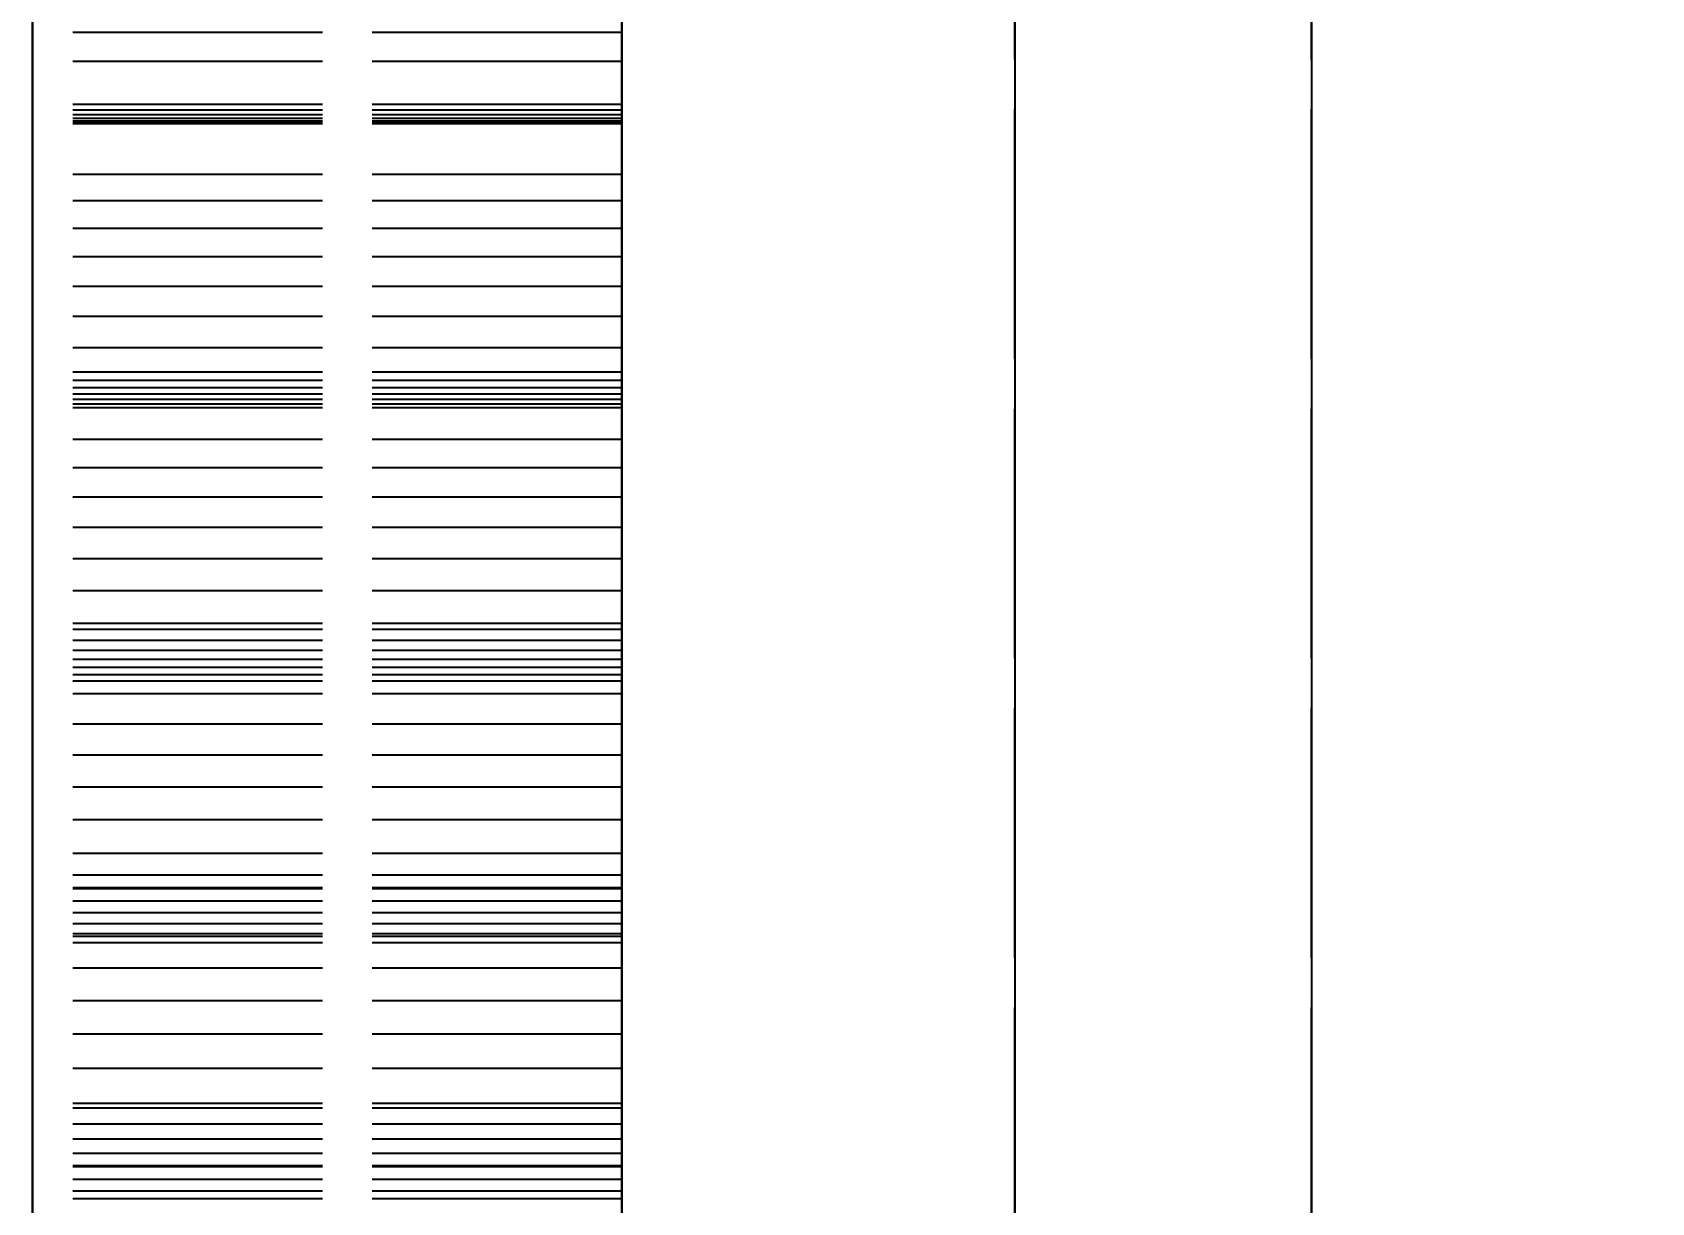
# Model space of a CAD drawing. Header units: millimetres. Extents: x -13 to 276, y -50 to 157.
# Drawn here: x 135.88 to 144.12, y 0.59 to 6.55 of the extents above; entities that cross this region are included whole.
import ezdxf

# ---------------------------------------------------------------- set-up
doc = ezdxf.new("R2010")
doc.units = ezdxf.units.MM
doc.linetypes.add('DASHED', pattern=[1.524, 1.27, -0.254])
for name, color, linetype in [('DIMS', 3, 'CONTINUOUS'), ('HIDDEN', 8, 'DASHED'), ('VISIBLE', 7, 'CONTINUOUS')]:
    doc.layers.add(name, color=color, linetype=linetype)
doc.styles.add('OpenSansCondensed-Light', font='OpenSansCondensed-Light.ttf')
doc.dimstyles.new('EZDXF', dxfattribs={"dimtxt": 0.25, "dimasz": 0.175, "dimexe": 0.375, "dimexo": 0.125, "dimgap": 0.1, "dimtad": 1, "dimlfac": 100, "dimzin": 12, "dimdsep": 46, "dimtxsty": 'OpenSansCondensed-Light', "dimblk": 'ARCHTICK', "dimcen": 2.5, "dimazin": 3, "dimtfac": 0.5, "dimtmove": 2, "dimatfit": 3})

# ---------------------------------------------------------------- blocks, each defined once
blk = doc.blocks.new('_ARCHTICK')
at = {"color": 0, "linetype": 'BYBLOCK', "const_width": 0.15}
blk.add_lwpolyline([(-0.5, -0.5), (0.5, 0.5)], dxfattribs=at)

msp = doc.modelspace()

# ---------------------------------------------------------------- linework, layer by layer
at = {"layer": 'HIDDEN'}
for points in [[(140.875, -48.455), (140.875, 57.045)], [(142.385, -48.455), (142.385, 57.045)], [(135.875, 6.91484), (135.875, 6.21643), (135.875, 5.51802), (135.875, 4.8196), (135.875, 4.12119), (135.875, 3.42278), (135.875, 2.72437), (135.875, 2.02595), (135.875, 1.32754), (135.875, 0.62913), (135.875, -0.06929), (135.875, -0.7677), (135.875, -1.46611), (135.875, -2.16452), (135.875, -2.86294), (135.875, -3.56135), (135.875, -4.25976), (135.875, -4.95817), (135.875, -5.65659), (135.875, -6.355)], [(135.875, 6.8831), (135.875, 6.12119), (135.875, 5.35929), (135.875, 4.59738), (135.875, 3.83548), (135.875, 3.07357), (135.875, 2.31167), (135.875, 1.54976), (135.875, 0.78786), (135.875, 0.02595), (135.875, -0.73595), (135.875, -1.49786), (135.875, -2.25976), (135.875, -3.02167), (135.875, -3.78357), (135.875, -4.54548), (135.875, -5.30738), (135.875, -6.06929), (135.875, -6.83119), (135.875, -7.5931), (135.875, -8.355)], [(135.875, 0.4069), (135.875, 0.78786), (135.875, 1.16881), (135.875, 1.54976), (135.875, 1.93071), (135.875, 2.31167), (135.875, 2.69262), (135.875, 3.07357), (135.875, 3.45452), (135.875, 3.83548), (135.875, 4.21643), (135.875, 4.59738), (135.875, 4.97833), (135.875, 5.35929), (135.875, 5.74024), (135.875, 6.12119), (135.875, 6.50214), (135.875, 6.8831)], [(135.875, 6.54653), (135.875, 6.69107)], [(138.875, 6.54653), (138.875, 6.69107)], [(135.875, 6.65492), (135.875, 5.87317), (135.875, 5.09143), (135.875, 4.30968), (135.875, 3.52794), (135.875, 2.74619), (135.875, 1.96444), (135.875, 1.1827), (135.875, 0.40095), (135.875, -0.38079), (135.875, -1.16254), (135.875, -1.94429), (135.875, -2.72603), (135.875, -3.50778), (135.875, -4.28952), (135.875, -5.07127), (135.875, -5.85302), (135.875, -6.63476), (135.875, -7.41651), (135.875, -8.19825), (135.875, -8.98)], [(138.875, 6.65492), (138.875, 5.87317), (138.875, 5.09143), (138.875, 4.30968), (138.875, 3.52794), (138.875, 2.74619), (138.875, 1.96444), (138.875, 1.1827), (138.875, 0.40095), (138.875, -0.38079), (138.875, -1.16254), (138.875, -1.94429), (138.875, -2.72603), (138.875, -3.50778), (138.875, -4.28952), (138.875, -5.07127), (138.875, -5.85302), (138.875, -6.63476), (138.875, -7.41651), (138.875, -8.19825), (138.875, -8.98)], [(135.875, 0.27992), (135.875, 0.62913), (135.875, 0.97833), (135.875, 1.32754), (135.875, 1.67675), (135.875, 2.02595), (135.875, 2.37516), (135.875, 2.72437), (135.875, 3.07357), (135.875, 3.42278), (135.875, 3.77198), (135.875, 4.12119), (135.875, 4.4704), (135.875, 4.8196), (135.875, 5.16881), (135.875, 5.51802), (135.875, 5.86722), (135.875, 6.21643), (135.875, 6.56563)], [(135.875, 6.54653), (135.875, 6.39757)], [(135.875, 6.39757), (135.875, 6.54653)], [(138.875, 6.54653), (135.875, 6.54653)], [(138.875, 6.54653), (135.875, 6.54653)], [(138.875, 6.54653), (138.875, 6.39757)], [(138.875, 6.39757), (138.875, 6.54653)], [(135.875, 6.39757), (135.875, 6.08138)], [(135.875, 6.08138), (135.875, 6.39757)], [(138.875, 6.39757), (135.875, 6.39757)], [(138.875, 6.39757), (135.875, 6.39757)], [(138.875, 6.39757), (138.875, 6.08138)], [(138.875, 6.08138), (138.875, 6.39757)], [(135.875, 6.14994), (135.875, 6.17906)], [(135.875, 6.17906), (135.875, 5.82339)], [(135.875, 5.82339), (135.875, 6.17906)], [(135.875, 6.17906), (135.875, 6.14994)], [(138.875, 6.17906), (135.875, 6.17906)], [(138.875, 6.17906), (135.875, 6.17906)], [(135.875, 6.1263), (135.875, 6.14994)], [(135.875, 6.14994), (135.875, 6.1263)], [(138.875, 6.14994), (135.875, 6.14994)], [(138.875, 6.14994), (135.875, 6.14994)], [(135.875, 6.10784), (135.875, 6.1263)], [(135.875, 6.1263), (135.875, 6.10784)], [(138.875, 6.1263), (135.875, 6.1263)], [(138.875, 6.1263), (135.875, 6.1263)], [(135.875, 6.09432), (135.875, 6.10784)], [(135.875, 6.10784), (135.875, 6.09432)], [(138.875, 6.10784), (135.875, 6.10784)], [(138.875, 6.10784), (135.875, 6.10784)], [(138.875, 6.14994), (138.875, 6.17906)], [(138.875, 6.17906), (138.875, 5.82339)], [(138.875, 5.82339), (138.875, 6.17906)], [(138.875, 6.17906), (138.875, 6.14994)], [(138.875, 6.1263), (138.875, 6.14994)], [(138.875, 6.14994), (138.875, 6.1263)], [(138.875, 6.10784), (138.875, 6.1263)], [(138.875, 6.1263), (138.875, 6.10784)], [(138.875, 6.09432), (138.875, 6.10784)], [(138.875, 6.10784), (138.875, 6.09432)], [(135.875, 6.08555), (135.875, 6.09432)], [(135.875, 6.09432), (135.875, 6.08555)], [(138.875, 6.09432), (135.875, 6.09432)], [(138.875, 6.09432), (135.875, 6.09432)], [(135.875, 6.08138), (135.875, 6.08555)], [(135.875, 6.08555), (135.875, 6.08138)], [(138.875, 6.08555), (135.875, 6.08555)], [(138.875, 6.08555), (135.875, 6.08555)], [(138.875, 6.08138), (135.875, 6.08138)], [(138.875, 6.08138), (135.875, 6.08138)], [(138.875, 6.08555), (138.875, 6.09432)], [(138.875, 6.09432), (138.875, 6.08555)], [(138.875, 6.08138), (138.875, 6.08555)], [(138.875, 6.08555), (138.875, 6.08138)], [(135.875, 5.82339), (135.875, 5.68864)], [(135.875, 5.68864), (135.875, 5.82339)], [(138.875, 5.82339), (135.875, 5.82339)], [(138.875, 5.82339), (135.875, 5.82339)], [(138.875, 5.82339), (138.875, 5.68864)], [(138.875, 5.68864), (138.875, 5.82339)], [(135.875, 5.68864), (135.875, 5.54861)], [(135.875, 5.54861), (135.875, 5.68864)], [(138.875, 5.68864), (135.875, 5.68864)], [(138.875, 5.68864), (135.875, 5.68864)], [(138.875, 5.68864), (138.875, 5.54861)], [(138.875, 5.54861), (138.875, 5.68864)], [(135.875, 5.54861), (135.875, 5.40364)], [(135.875, 5.40364), (135.875, 5.54861)], [(138.875, 5.54861), (135.875, 5.54861)], [(138.875, 5.54861), (135.875, 5.54861)], [(138.875, 5.54861), (138.875, 5.40364)], [(138.875, 5.40364), (138.875, 5.54861)], [(135.875, 5.40364), (135.875, 5.254)], [(135.875, 5.254), (135.875, 5.40364)], [(138.875, 5.40364), (135.875, 5.40364)], [(138.875, 5.40364), (135.875, 5.40364)], [(138.875, 5.40364), (138.875, 5.254)], [(138.875, 5.254), (138.875, 5.40364)], [(135.875, 5.254), (135.875, 5.09992)], [(135.875, 5.09992), (135.875, 5.254)], [(138.875, 5.254), (135.875, 5.254)], [(138.875, 5.254), (135.875, 5.254)], [(138.875, 5.254), (138.875, 5.09992)], [(138.875, 5.09992), (138.875, 5.254)], [(135.875, 5.09992), (135.875, 4.94157)], [(135.875, 4.94157), (135.875, 5.09992)], [(138.875, 5.09992), (135.875, 5.09992)], [(138.875, 5.09992), (135.875, 5.09992)], [(138.875, 5.09992), (138.875, 4.94157)], [(138.875, 4.94157), (138.875, 5.09992)], [(135.875, 4.94157), (135.875, 4.63597)], [(135.875, 4.63597), (135.875, 4.94157)], [(138.875, 4.94157), (135.875, 4.94157)], [(138.875, 4.94157), (135.875, 4.94157)], [(138.875, 4.94157), (138.875, 4.63597)], [(138.875, 4.63597), (138.875, 4.94157)], [(135.875, 4.77423), (135.875, 4.8168)], [(135.875, 4.8168), (135.875, 4.47409)], [(135.875, 4.47409), (135.875, 4.8168)], [(135.875, 4.8168), (135.875, 4.77423)], [(138.875, 4.8168), (135.875, 4.8168)], [(138.875, 4.8168), (135.875, 4.8168)], [(138.875, 4.77423), (138.875, 4.8168)], [(138.875, 4.8168), (138.875, 4.47409)], [(138.875, 4.47409), (138.875, 4.8168)], [(138.875, 4.8168), (138.875, 4.77423)], [(135.875, 4.73697), (135.875, 4.77423)], [(135.875, 4.77423), (135.875, 4.73697)], [(138.875, 4.77423), (135.875, 4.77423)], [(138.875, 4.77423), (135.875, 4.77423)], [(135.875, 4.70472), (135.875, 4.73697)], [(135.875, 4.73697), (135.875, 4.70472)], [(138.875, 4.73697), (135.875, 4.73697)], [(138.875, 4.73697), (135.875, 4.73697)], [(135.875, 4.67724), (135.875, 4.70472)], [(135.875, 4.70472), (135.875, 4.67724)], [(138.875, 4.70472), (135.875, 4.70472)], [(138.875, 4.70472), (135.875, 4.70472)], [(138.875, 4.73697), (138.875, 4.77423)], [(138.875, 4.77423), (138.875, 4.73697)], [(138.875, 4.70472), (138.875, 4.73697)], [(138.875, 4.73697), (138.875, 4.70472)], [(138.875, 4.67724), (138.875, 4.70472)], [(138.875, 4.70472), (138.875, 4.67724)], [(135.875, 4.65438), (135.875, 4.67724)], [(135.875, 4.67724), (135.875, 4.65438)], [(138.875, 4.67724), (135.875, 4.67724)], [(138.875, 4.67724), (135.875, 4.67724)], [(135.875, 4.63597), (135.875, 4.65438)], [(135.875, 4.65438), (135.875, 4.63597)], [(138.875, 4.65438), (135.875, 4.65438)], [(138.875, 4.65438), (135.875, 4.65438)], [(138.875, 4.63597), (135.875, 4.63597)], [(138.875, 4.63597), (135.875, 4.63597)], [(138.875, 4.65438), (138.875, 4.67724)], [(138.875, 4.67724), (138.875, 4.65438)], [(138.875, 4.63597), (138.875, 4.65438)], [(138.875, 4.65438), (138.875, 4.63597)], [(135.875, 4.47409), (135.875, 4.32975)], [(135.875, 4.32975), (135.875, 4.47409)], [(138.875, 4.47409), (135.875, 4.47409)], [(138.875, 4.47409), (135.875, 4.47409)], [(138.875, 4.47409), (138.875, 4.32975)], [(138.875, 4.32975), (138.875, 4.47409)], [(135.875, 4.32975), (135.875, 4.18034)], [(135.875, 4.18034), (135.875, 4.32975)], [(138.875, 4.32975), (135.875, 4.32975)], [(138.875, 4.32975), (135.875, 4.32975)], [(138.875, 4.32975), (138.875, 4.18034)], [(138.875, 4.18034), (138.875, 4.32975)], [(135.875, 4.18034), (135.875, 4.02619)], [(135.875, 4.02619), (135.875, 4.18034)], [(138.875, 4.18034), (135.875, 4.18034)], [(138.875, 4.18034), (135.875, 4.18034)], [(138.875, 4.18034), (138.875, 4.02619)], [(138.875, 4.02619), (138.875, 4.18034)], [(135.875, 4.02619), (135.875, 3.86756)], [(135.875, 3.86756), (135.875, 4.02619)], [(138.875, 4.02619), (135.875, 4.02619)], [(138.875, 4.02619), (135.875, 4.02619)], [(138.875, 4.02619), (138.875, 3.86756)], [(138.875, 3.86756), (138.875, 4.02619)], [(135.875, 3.86756), (135.875, 3.70468)], [(135.875, 3.70468), (135.875, 3.86756)], [(138.875, 3.86756), (135.875, 3.86756)], [(138.875, 3.86756), (135.875, 3.86756)], [(138.875, 3.86756), (138.875, 3.70468)], [(138.875, 3.70468), (138.875, 3.86756)], [(135.875, 3.70468), (135.875, 3.53772)], [(135.875, 3.53772), (135.875, 3.70468)], [(138.875, 3.70468), (135.875, 3.70468)], [(138.875, 3.70468), (135.875, 3.70468)], [(138.875, 3.70468), (138.875, 3.53772)], [(138.875, 3.53772), (138.875, 3.70468)], [(135.875, 3.53772), (135.875, 3.2442)], [(135.875, 3.2442), (135.875, 3.53772)], [(138.875, 3.53772), (135.875, 3.53772)], [(138.875, 3.53772), (135.875, 3.53772)], [(135.875, 3.45148), (135.875, 3.50729)], [(135.875, 3.50729), (135.875, 3.17922)], [(135.875, 3.17922), (135.875, 3.50729)], [(135.875, 3.50729), (135.875, 3.45148)], [(138.875, 3.50729), (135.875, 3.50729)], [(138.875, 3.50729), (135.875, 3.50729)], [(138.875, 3.53772), (138.875, 3.2442)], [(138.875, 3.2442), (138.875, 3.53772)], [(138.875, 3.45148), (138.875, 3.50729)], [(138.875, 3.50729), (138.875, 3.17922)], [(138.875, 3.17922), (138.875, 3.50729)], [(138.875, 3.50729), (138.875, 3.45148)], [(135.875, 3.40078), (135.875, 3.45148)], [(135.875, 3.45148), (135.875, 3.40078)], [(138.875, 3.45148), (135.875, 3.45148)], [(138.875, 3.45148), (135.875, 3.45148)], [(135.875, 3.35489), (135.875, 3.40078)], [(135.875, 3.40078), (135.875, 3.35489)], [(138.875, 3.40078), (135.875, 3.40078)], [(138.875, 3.40078), (135.875, 3.40078)], [(138.875, 3.40078), (138.875, 3.45148)], [(138.875, 3.45148), (138.875, 3.40078)], [(138.875, 3.35489), (138.875, 3.40078)], [(138.875, 3.40078), (138.875, 3.35489)], [(135.875, 3.3136), (135.875, 3.35489)], [(135.875, 3.35489), (135.875, 3.3136)], [(138.875, 3.35489), (135.875, 3.35489)], [(138.875, 3.35489), (135.875, 3.35489)], [(135.875, 3.27675), (135.875, 3.3136)], [(135.875, 3.3136), (135.875, 3.27675)], [(138.875, 3.3136), (135.875, 3.3136)], [(138.875, 3.3136), (135.875, 3.3136)], [(138.875, 3.3136), (138.875, 3.35489)], [(138.875, 3.35489), (138.875, 3.3136)], [(138.875, 3.27675), (138.875, 3.3136)], [(138.875, 3.3136), (138.875, 3.27675)], [(135.875, 3.2442), (135.875, 3.27675)], [(135.875, 3.27675), (135.875, 3.2442)], [(138.875, 3.27675), (135.875, 3.27675)], [(138.875, 3.27675), (135.875, 3.27675)], [(138.875, 3.2442), (135.875, 3.2442)], [(138.875, 3.2442), (135.875, 3.2442)], [(138.875, 3.2442), (138.875, 3.27675)], [(138.875, 3.27675), (138.875, 3.2442)], [(135.875, 3.17922), (135.875, 3.02599)], [(135.875, 3.02599), (135.875, 3.17922)], [(138.875, 3.17922), (135.875, 3.17922)], [(138.875, 3.17922), (135.875, 3.17922)], [(138.875, 3.17922), (138.875, 3.02599)], [(138.875, 3.02599), (138.875, 3.17922)], [(135.875, 3.02599), (135.875, 2.86792)], [(135.875, 2.86792), (135.875, 3.02599)], [(138.875, 3.02599), (135.875, 3.02599)], [(138.875, 3.02599), (135.875, 3.02599)], [(138.875, 3.02599), (138.875, 2.86792)], [(138.875, 2.86792), (138.875, 3.02599)], [(135.875, 2.86792), (135.875, 2.70534)], [(135.875, 2.70534), (135.875, 2.86792)], [(138.875, 2.86792), (135.875, 2.86792)], [(138.875, 2.86792), (135.875, 2.86792)], [(138.875, 2.86792), (138.875, 2.70534)], [(138.875, 2.70534), (138.875, 2.86792)], [(135.875, 2.70534), (135.875, 2.5385)], [(135.875, 2.5385), (135.875, 2.70534)], [(138.875, 2.70534), (135.875, 2.70534)], [(138.875, 2.70534), (135.875, 2.70534)], [(138.875, 2.70534), (138.875, 2.5385)], [(138.875, 2.5385), (138.875, 2.70534)], [(135.875, 2.5385), (135.875, 2.36761)], [(135.875, 2.36761), (135.875, 2.5385)], [(138.875, 2.5385), (135.875, 2.5385)], [(138.875, 2.5385), (135.875, 2.5385)], [(138.875, 2.5385), (138.875, 2.36761)], [(138.875, 2.36761), (138.875, 2.5385)], [(135.875, 2.36761), (135.875, 2.19285)], [(135.875, 2.19285), (135.875, 2.36761)], [(138.875, 2.36761), (135.875, 2.36761)], [(138.875, 2.36761), (135.875, 2.36761)], [(138.875, 2.36761), (138.875, 2.19285)], [(138.875, 2.19285), (138.875, 2.36761)], [(135.875, 2.18814), (135.875, 2.25691)], [(135.875, 2.25691), (135.875, 1.94508)], [(135.875, 1.94508), (135.875, 2.25691)], [(135.875, 2.25691), (135.875, 2.18814)], [(138.875, 2.25691), (135.875, 2.25691)], [(138.875, 2.25691), (135.875, 2.25691)], [(138.875, 2.18814), (138.875, 2.25691)], [(138.875, 2.25691), (138.875, 1.94508)], [(138.875, 1.94508), (138.875, 2.25691)], [(138.875, 2.25691), (138.875, 2.18814)], [(135.875, 2.19285), (135.875, 1.91284)], [(135.875, 1.91284), (135.875, 2.19285)], [(138.875, 2.19285), (135.875, 2.19285)], [(138.875, 2.19285), (135.875, 2.19285)], [(135.875, 2.12424), (135.875, 2.18814)], [(135.875, 2.18814), (135.875, 2.12424)], [(138.875, 2.18814), (135.875, 2.18814)], [(138.875, 2.18814), (135.875, 2.18814)], [(138.875, 2.19285), (138.875, 1.91284)], [(138.875, 1.91284), (138.875, 2.19285)], [(138.875, 2.12424), (138.875, 2.18814)], [(138.875, 2.18814), (138.875, 2.12424)], [(135.875, 2.06493), (135.875, 2.12424)], [(135.875, 2.12424), (135.875, 2.06493)], [(138.875, 2.12424), (135.875, 2.12424)], [(138.875, 2.12424), (135.875, 2.12424)], [(135.875, 2.01003), (135.875, 2.06493)], [(135.875, 2.06493), (135.875, 2.01003)], [(138.875, 2.06493), (135.875, 2.06493)], [(138.875, 2.06493), (135.875, 2.06493)], [(138.875, 2.06493), (138.875, 2.12424)], [(138.875, 2.12424), (138.875, 2.06493)], [(138.875, 2.01003), (138.875, 2.06493)], [(138.875, 2.06493), (138.875, 2.01003)], [(135.875, 1.95937), (135.875, 2.01003)], [(135.875, 2.01003), (135.875, 1.95937)], [(138.875, 2.01003), (135.875, 2.01003)], [(138.875, 2.01003), (135.875, 2.01003)], [(138.875, 1.95937), (138.875, 2.01003)], [(138.875, 2.01003), (138.875, 1.95937)], [(135.875, 1.91284), (135.875, 1.95937)], [(135.875, 1.95937), (135.875, 1.91284)], [(138.875, 1.95937), (135.875, 1.95937)], [(138.875, 1.95937), (135.875, 1.95937)], [(135.875, 1.94508), (135.875, 1.78371)], [(135.875, 1.78371), (135.875, 1.94508)], [(138.875, 1.94508), (135.875, 1.94508)], [(138.875, 1.94508), (135.875, 1.94508)], [(138.875, 1.91284), (135.875, 1.91284)], [(138.875, 1.91284), (135.875, 1.91284)], [(138.875, 1.91284), (138.875, 1.95937)], [(138.875, 1.95937), (138.875, 1.91284)], [(138.875, 1.94508), (138.875, 1.78371)], [(138.875, 1.78371), (138.875, 1.94508)], [(135.875, 1.78371), (135.875, 1.61775)], [(135.875, 1.61775), (135.875, 1.78371)], [(138.875, 1.78371), (135.875, 1.78371)], [(138.875, 1.78371), (135.875, 1.78371)], [(138.875, 1.78371), (138.875, 1.61775)], [(138.875, 1.61775), (138.875, 1.78371)], [(135.875, 1.61775), (135.875, 1.44753)], [(135.875, 1.44753), (135.875, 1.61775)], [(138.875, 1.61775), (135.875, 1.61775)], [(138.875, 1.61775), (135.875, 1.61775)], [(138.875, 1.61775), (138.875, 1.44753)], [(138.875, 1.44753), (138.875, 1.61775)], [(135.875, 1.44753), (135.875, 1.27329)], [(135.875, 1.27329), (135.875, 1.44753)], [(138.875, 1.44753), (135.875, 1.44753)], [(138.875, 1.44753), (135.875, 1.44753)], [(138.875, 1.44753), (138.875, 1.27329)], [(138.875, 1.27329), (138.875, 1.44753)], [(135.875, 1.27329), (135.875, 1.09523)], [(135.875, 1.09523), (135.875, 1.27329)], [(138.875, 1.27329), (135.875, 1.27329)], [(138.875, 1.27329), (135.875, 1.27329)], [(138.875, 1.27329), (138.875, 1.09523)], [(138.875, 1.09523), (138.875, 1.27329)], [(135.875, 1.09523), (135.875, 0.91352)], [(135.875, 0.91352), (135.875, 1.09523)], [(138.875, 1.09523), (135.875, 1.09523)], [(138.875, 1.09523), (135.875, 1.09523)], [(135.875, 0.99036), (135.875, 1.07176)], [(135.875, 1.07176), (135.875, 0.77768)], [(135.875, 0.77768), (135.875, 1.07176)], [(135.875, 1.07176), (135.875, 0.99036)], [(138.875, 1.07176), (135.875, 1.07176)], [(138.875, 1.07176), (135.875, 1.07176)], [(138.875, 1.09523), (138.875, 0.91352)], [(138.875, 0.91352), (138.875, 1.09523)], [(138.875, 0.99036), (138.875, 1.07176)], [(138.875, 1.07176), (138.875, 0.77768)], [(138.875, 0.77768), (138.875, 1.07176)], [(138.875, 1.07176), (138.875, 0.99036)], [(135.875, 0.91357), (135.875, 0.99036)], [(135.875, 0.99036), (135.875, 0.91357)], [(138.875, 0.99036), (135.875, 0.99036)], [(138.875, 0.99036), (135.875, 0.99036)], [(138.875, 0.91357), (138.875, 0.99036)], [(138.875, 0.99036), (138.875, 0.91357)], [(135.875, 0.84114), (135.875, 0.91357)], [(135.875, 0.91357), (135.875, 0.84114)], [(138.875, 0.91357), (135.875, 0.91357)], [(138.875, 0.91357), (135.875, 0.91357)], [(135.875, 0.91352), (135.875, 0.64838)], [(135.875, 0.64838), (135.875, 0.91352)], [(138.875, 0.91352), (135.875, 0.91352)], [(138.875, 0.91352), (135.875, 0.91352)], [(138.875, 0.84114), (138.875, 0.91357)], [(138.875, 0.91357), (138.875, 0.84114)], [(138.875, 0.91352), (138.875, 0.64838)], [(138.875, 0.64838), (138.875, 0.91352)], [(135.875, 0.77289), (135.875, 0.84114)], [(135.875, 0.84114), (135.875, 0.77289)], [(138.875, 0.84114), (135.875, 0.84114)], [(138.875, 0.84114), (135.875, 0.84114)], [(138.875, 0.77289), (138.875, 0.84114)], [(138.875, 0.84114), (138.875, 0.77289)], [(135.875, 0.77768), (135.875, 0.60895)], [(135.875, 0.60895), (135.875, 0.77768)], [(138.875, 0.77768), (135.875, 0.77768)], [(138.875, 0.77768), (135.875, 0.77768)], [(135.875, 0.70868), (135.875, 0.77289)], [(135.875, 0.77289), (135.875, 0.70868)], [(138.875, 0.77289), (135.875, 0.77289)], [(138.875, 0.77289), (135.875, 0.77289)], [(138.875, 0.77768), (138.875, 0.60895)], [(138.875, 0.60895), (138.875, 0.77768)], [(138.875, 0.70868), (138.875, 0.77289)], [(138.875, 0.77289), (138.875, 0.70868)], [(135.875, 0.64838), (135.875, 0.70868)], [(135.875, 0.70868), (135.875, 0.64838)], [(138.875, 0.70868), (135.875, 0.70868)], [(138.875, 0.70868), (135.875, 0.70868)], [(138.875, 0.64838), (138.875, 0.70868)], [(138.875, 0.70868), (138.875, 0.64838)], [(138.875, 0.64838), (135.875, 0.64838)], [(138.875, 0.64838), (135.875, 0.64838)], [(135.875, 0.60895), (135.875, 0.43592)], [(135.875, 0.43592), (135.875, 0.60895)], [(138.875, 0.60895), (135.875, 0.60895)], [(138.875, 0.60895), (135.875, 0.60895)], [(138.875, 0.60895), (138.875, 0.43592)], [(138.875, 0.43592), (138.875, 0.60895)]]:
    msp.add_lwpolyline(points, dxfattribs=at)
at = {"layer": 'VISIBLE'}
for points in [[(140.875, 57.045), (140.875, -48.455)], [(142.385, 57.045), (142.385, -48.455)], [(135.875, 0.40095), (135.875, 0.79183), (135.875, 1.1827), (135.875, 1.57357), (135.875, 1.96444), (135.875, 2.35532), (135.875, 2.74619), (135.875, 3.13706), (135.875, 3.52794), (135.875, 3.91881), (135.875, 4.30968), (135.875, 4.70056), (135.875, 5.09143), (135.875, 5.4823), (135.875, 5.87317), (135.875, 6.26405), (135.875, 6.65492)], [(138.875, 0.40095), (138.875, 0.79183), (138.875, 1.1827), (138.875, 1.57357), (138.875, 1.96444), (138.875, 2.35532), (138.875, 2.74619), (138.875, 3.13706), (138.875, 3.52794), (138.875, 3.91881), (138.875, 4.30968), (138.875, 4.70056), (138.875, 5.09143), (138.875, 5.4823), (138.875, 5.87317), (138.875, 6.26405), (138.875, 6.65492)]]:
    msp.add_lwpolyline(points, dxfattribs=at)

# ---------------------------------------------------------------- dimensions: what is measured, and where the dimension line sits
at = {"layer": 'DIMS'}
msp.add_linear_dim(base=(150.385, 58.045), p1=(142.385, 58.045), p2=(142.385, -49.455), angle=90, dimstyle='EZDXF', override={"dimtxt": 1.6, "dimasz": 1, "dimexe": 0.6, "dimexo": 0.5, "dimdec": 2}, dxfattribs=at).render()

doc.saveas('drawing.dxf')
